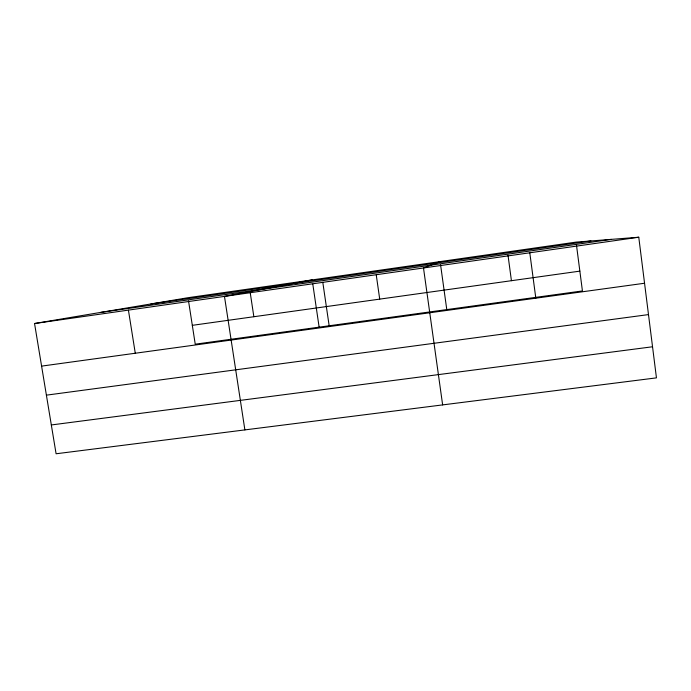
<?xml version="1.0" encoding="UTF-8"?>
<svg xmlns="http://www.w3.org/2000/svg" width="691" height="691" viewBox="0 0 691 691"><rect width="100%" height="100%" fill="white"/><g stroke="black" fill="none" stroke-linecap="round" stroke-linejoin="round"><path stroke-width="1.04" d="M440.124 261.587L423.497 267.978L442.637 404.9M312.185 279.915L224.471 296.396L244.882 429.897M34.55 323.526L188.03 297.709L576.087 242.109L638.769 237.229L656.45 377.865L56.092 453.771L34.55 323.526L638.769 237.229M150.94 303.945L590.935 240.952M100.895 312.367L611.276 239.371M192.314 325.331L579.853 271.131M41.598 366.118L644.556 283.241M46.401 395.157L648.495 314.595M51.324 424.956L652.537 346.77M128.414 310.121L135.281 353.239M188.522 300.896L195.242 344.196L582.427 290.946L576.493 245.219M250.272 293.001L253.856 316.728M322.801 282.36L329.279 326.575M312.798 284.079L319.13 327.154M376.267 275.018L379.713 299.125M440.564 264.757L446.783 309.603M529.79 252.794L535.819 298.192M507.997 255.117L511.426 280.701"/></g></svg>
